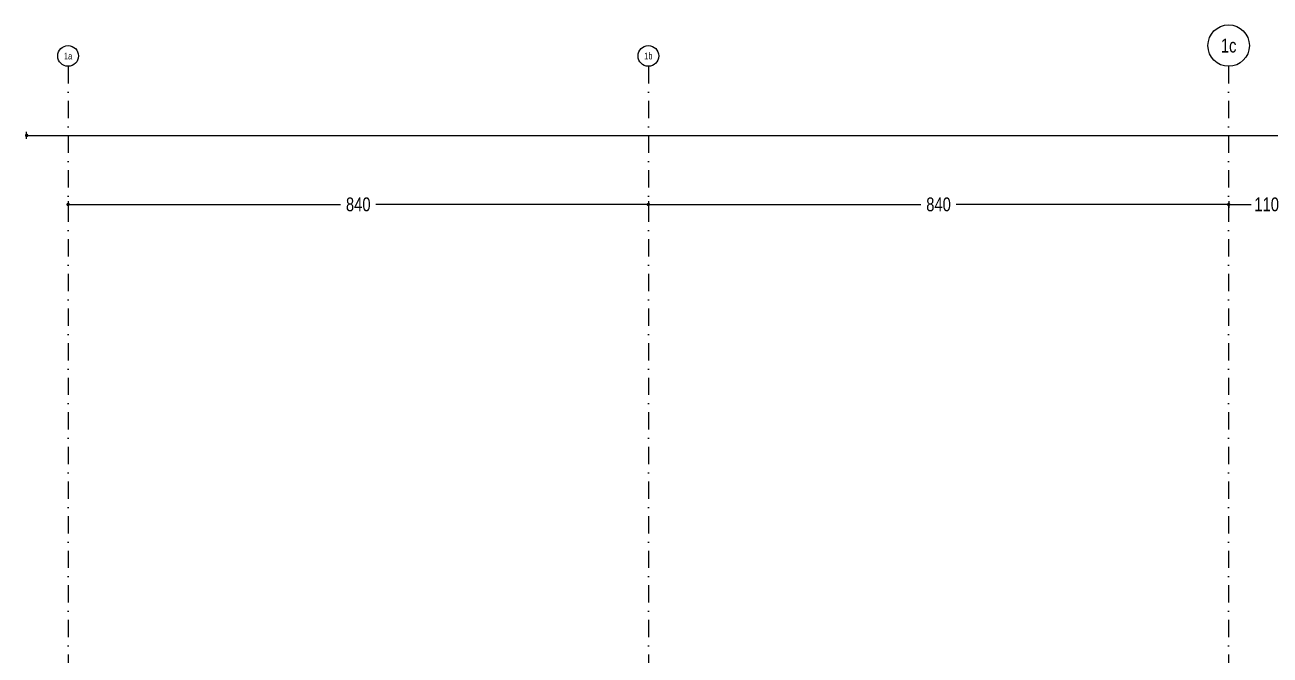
# Model space of a CAD drawing. Header units: centimetres. Extents: x 26569 to 160723, y -3143 to 14565.
# Drawn here: x 78388 to 80191, y 7351 to 8264 of the extents above; entities that cross this region are included whole.
import ezdxf
from ezdxf.enums import TextEntityAlignment as Align

# ---------------------------------------------------------------- set-up
doc = ezdxf.new("R2010")
doc.units = ezdxf.units.CM
doc.header["$LTSCALE"] = 100
doc.linetypes.add('DASHDOT2', pattern=[0.5, 0.25, -0.125, 0, -0.125])
doc.layers.add('A-ANNO-DIMS', color=187, linetype='Continuous')
doc.layers.add('A-ANNO-GRID', color=155, linetype='DASHDOT2')
doc.styles.add('Fields_100', font='act_simplex.shx', dxfattribs={"width": 0.8, "height": 20})
doc.dimstyles.new('FIELDS_100', dxfattribs={"dimscale": 0, "dimtxt": 20, "dimasz": 5, "dimexe": 5, "dimexo": 5, "dimgap": 5, "dimtad": 0, "dimdec": 0, "dimzin": 0, "dimdsep": 46, "dimtxsty": 'Fields_100', "dimblk": 'DOT', "dimcen": 0.09, "dimclrt": 50, "dimadec": 0, "dimazin": 0, "dimtfac": 1, "dimtdec": 0, "dimtix": 1, "dimtofl": 0, "dimtmove": 1, "dimatfit": 3, "dimfxl": 5, "dimfxlon": 1, "dimtolj": 1, "dimtzin": 0, "dimarcsym": 0})

# ---------------------------------------------------------------- blocks, each defined once
blk = doc.blocks.new('_Dot')
at = {"color": 0, "linetype": 'ByBlock', "lineweight": -2}
blk.add_line((-0.5, 0), (-1, 0), dxfattribs=at)
at = {"color": 0, "linetype": 'ByBlock', "const_width": 0.5}
blk.add_lwpolyline([(-0.25, 0, 1), (0.25, 0, 1)], format="xyb", close=True, dxfattribs=at)
blk = doc.blocks.new('*D346')
at = {"layer": 'A-ANNO-DIMS', "color": 0, "lineweight": -2, "transparency": 16777216}
for p, q in [((78450.9, 8008.6), (78450.9, 7998.6)), ((78455.9, 8003.6), (78845.3, 8003.6)), ((79285.9, 8003.6), (78896.4, 8003.6)), ((79290.9, 8008.6), (79290.9, 7998.6))]:
    blk.add_line(p, q, dxfattribs=at)
at = {"layer": 'DEFPOINTS', "color": 0, "transparency": 16777216}
for p in [(78450.9, 8203.6), (79290.9, 8203.6), (79290.9, 8003.6)]:
    blk.add_point(p, dxfattribs=at)
at = {"layer": 'A-ANNO-DIMS', "color": 0, "lineweight": -2, "transparency": 16777216, "xscale": 5, "yscale": 5, "zscale": 5, "rotation": 180}
blk.add_blockref('_Dot', (78450.9, 8003.6), dxfattribs=at)
at = {"layer": 'A-ANNO-DIMS', "color": 0, "lineweight": -2, "transparency": 16777216, "xscale": 5, "yscale": 5, "zscale": 5}
blk.add_blockref('_Dot', (79290.9, 8003.6), dxfattribs=at)
at = {"layer": 'A-ANNO-DIMS', "color": 50, "transparency": 16777216, "insert": (78870.9, 8003.6), "char_height": 20, "attachment_point": 5, "style": 'Fields_100'}
blk.add_mtext('\\A1;840', dxfattribs=at)
blk = doc.blocks.new('*D347')
at = {"layer": 'A-ANNO-DIMS', "color": 0, "lineweight": -2, "transparency": 16777216}
for p, q in [((79290.9, 8008.6), (79290.9, 7998.6)), ((79295.9, 8003.6), (79685.3, 8003.6)), ((80125.9, 8003.6), (79736.4, 8003.6)), ((80130.9, 8008.6), (80130.9, 7998.6))]:
    blk.add_line(p, q, dxfattribs=at)
at = {"layer": 'DEFPOINTS', "color": 0, "transparency": 16777216}
for p in [(79290.9, 8203.6), (80130.9, 8178.6), (80130.9, 8003.6)]:
    blk.add_point(p, dxfattribs=at)
at = {"layer": 'A-ANNO-DIMS', "color": 0, "lineweight": -2, "transparency": 16777216, "xscale": 5, "yscale": 5, "zscale": 5, "rotation": 180}
blk.add_blockref('_Dot', (79290.9, 8003.6), dxfattribs=at)
at = {"layer": 'A-ANNO-DIMS', "color": 0, "lineweight": -2, "transparency": 16777216, "xscale": 5, "yscale": 5, "zscale": 5}
blk.add_blockref('_Dot', (80130.9, 8003.6), dxfattribs=at)
at = {"layer": 'A-ANNO-DIMS', "color": 50, "transparency": 16777216, "insert": (79710.9, 8003.6), "char_height": 20, "attachment_point": 5, "style": 'Fields_100'}
blk.add_mtext('\\A1;840', dxfattribs=at)
blk = doc.blocks.new('*D128')
at = {"layer": 'A-ANNO-DIMS', "color": 0, "lineweight": -2, "transparency": 16777216}
for p, q in [((80130.9, 8008.6), (80130.9, 7998.6)), ((80135.9, 8003.6), (80163.3, 8003.6)), ((80235.9, 8003.6), (80208.4, 8003.6)), ((80240.9, 8008.6), (80240.9, 7998.6))]:
    blk.add_line(p, q, dxfattribs=at)
at = {"layer": 'DEFPOINTS', "color": 0, "transparency": 16777216}
for p in [(80130.9, 8178.6), (80240.9, 8178.6), (80240.9, 8003.6)]:
    blk.add_point(p, dxfattribs=at)
at = {"layer": 'A-ANNO-DIMS', "color": 0, "lineweight": -2, "transparency": 16777216, "xscale": 5, "yscale": 5, "zscale": 5, "rotation": 180}
blk.add_blockref('_Dot', (80130.9, 8003.6), dxfattribs=at)
at = {"layer": 'A-ANNO-DIMS', "color": 0, "lineweight": -2, "transparency": 16777216, "xscale": 5, "yscale": 5, "zscale": 5}
blk.add_blockref('_Dot', (80240.9, 8003.6), dxfattribs=at)
at = {"layer": 'A-ANNO-DIMS', "color": 50, "transparency": 16777216, "insert": (80185.9, 8003.6), "char_height": 20, "attachment_point": 5, "style": 'Fields_100'}
blk.add_mtext('\\A1;110', dxfattribs=at)
blk = doc.blocks.new('*D129')
at = {"layer": 'A-ANNO-DIMS', "color": 0, "lineweight": -2, "transparency": 16777216}
for p, q in [((78390.9, 8098.6), (78390.9, 8108.6)), ((78395.9, 8103.6), (88304.1, 8103.6)), ((98290.9, 8103.6), (88382.6, 8103.6)), ((98295.9, 8098.6), (98295.9, 8108.6))]:
    blk.add_line(p, q, dxfattribs=at)
at = {"layer": 'DEFPOINTS', "color": 0, "transparency": 16777216}
for p in [(98295.9, 8103.6), (78390.9, 7318.6), (98295.9, 7318.6)]:
    blk.add_point(p, dxfattribs=at)
at = {"layer": 'A-ANNO-DIMS', "color": 0, "lineweight": -2, "transparency": 16777216, "xscale": 5, "yscale": 5, "zscale": 5, "rotation": 180}
blk.add_blockref('_Dot', (78390.9, 8103.6), dxfattribs=at)
at = {"layer": 'A-ANNO-DIMS', "color": 0, "lineweight": -2, "transparency": 16777216, "xscale": 5, "yscale": 5, "zscale": 5}
blk.add_blockref('_Dot', (98295.9, 8103.6), dxfattribs=at)
at = {"layer": 'A-ANNO-DIMS', "color": 50, "transparency": 16777216, "insert": (88343.4, 8103.6), "char_height": 20, "attachment_point": 5, "style": 'Fields_100'}
blk.add_mtext('\\A1;19905', dxfattribs=at)

msp = doc.modelspace()

# ---------------------------------------------------------------- linework, layer by layer
at = {"layer": 'A-ANNO-GRID'}
for p, q in [((78450.86, 8203.62), (78450.86, 1408.62)), ((79290.86, 8203.62), (79290.86, 1408.62)), ((80130.86, 8203.62), (80130.86, 1408.62))]:
    msp.add_line(p, q, dxfattribs=at)
at = {"layer": 'A-ANNO-GRID', "linetype": 'Continuous', "ltscale": 10}
for centre, radius in [((80130.86, 8233.62), 30), ((78450.86, 8218.62), 15), ((79290.86, 8218.62), 15)]:
    msp.add_circle(centre, radius, dxfattribs=at)

# ---------------------------------------------------------------- texts
at = {"layer": 'A-ANNO-GRID', "color": 50, "style": 'Fields_100', "width": 0.8}
for s, height, p in [('1c', 20, (80130.86, 8233.62)), ('1a', 10, (78450.86, 8218.62)), ('1b', 10, (79290.86, 8218.62))]:
    msp.add_text(s, height=height, rotation=359.92667, dxfattribs=at).set_placement(p, align=Align.MIDDLE_CENTER)

# ---------------------------------------------------------------- dimensions: what is measured, and where the dimension line sits
at = {"layer": 'A-ANNO-DIMS'}
for base, p1, p2, picture, middle in [((79290.86, 8003.62), (78450.86, 8203.62), (79290.86, 8203.62), '*D346', (78870.86, 8003.62)), ((80130.86, 8003.62), (79290.86, 8203.62), (80130.86, 8178.62), '*D347', (79710.86, 8003.62)), ((80240.86, 8003.62), (80130.86, 8178.62), (80240.86, 8178.62), '*D128', (80185.86, 8003.62)), ((98295.86, 8103.62), (78390.86, 7318.62), (98295.86, 7318.62), '*D129', (88343.36, 8103.62))]:
    dim = msp.add_linear_dim(base=base, p1=p1, p2=p2, dimstyle='FIELDS_100', override={"dimscale": 1}, dxfattribs=at)
    dim.commit()
    dim.dimension.update_dxf_attribs({"geometry": picture, "text_midpoint": middle})

doc.saveas('drawing.dxf')
